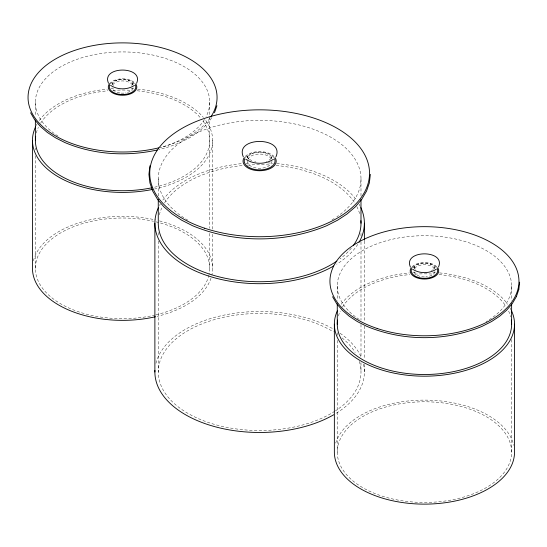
<?xml version="1.0" encoding="UTF-8"?>
<svg xmlns="http://www.w3.org/2000/svg" width="547" height="547" viewBox="0 0 547 547"><rect width="100%" height="100%" fill="white"/><g stroke="black" fill="none" stroke-linecap="round" stroke-linejoin="round"><path stroke-width="0.41" stroke-dasharray="2.73 2.05" d="M211.627 117.708L210.335 119.896L204.715 126.439L197.823 132.395L189.638 137.782L180.202 142.555L169.905 146.528L158.794 149.693M131.69 85.462L133.085 83.725L132.716 84.45L132.859 82.925L132.989 83.746L131.69 81.954L128.313 80.238L128.709 80.375L122.549 79.418L116.395 80.375L116.791 80.238L113.414 81.954L112.114 83.746L112.244 82.925L112.381 84.45L112.019 83.725L113.414 85.462M433.586 269.247L434.981 267.504L434.619 268.228L434.756 266.704L434.981 267.476L433.586 265.733L430.209 264.023L430.605 264.153L424.451 263.203L418.291 264.153L418.687 264.023L415.31 265.733L413.915 267.476L414.284 266.751L414.284 268.228L413.915 267.504L415.31 269.247M269.103 160.107L271.23 158.507L270.615 159.088L271.88 157.324L271.456 158.165L271.613 156.394L271.763 157.351L270.252 155.266L265.11 152.948L257.76 152.394L252.475 153.427L252.933 153.276L248.037 156.107L248.646 155.519L247.381 157.29L247.812 156.449L247.647 158.22L247.497 157.256L248.646 159.088L248.037 158.507L252.933 161.338L252.475 161.18M431.46 270.471L432.595 269.903M266.327 161.338L266.792 161.18M254.745 161.775L255.928 162.008M511.623 286.04L511.623 300.447M511.623 339.53L511.623 452.123A87.171 50.331 0 0 1 380.862 495.705A87.171 50.331 0 0 1 380.862 408.534A87.171 50.331 0 0 1 511.623 452.123M364.384 241.07L364.384 321.834M364.384 326.087L364.384 359.242M364.384 364.343L364.384 371.994M360.993 178.876L360.993 195.929M360.993 233.419L360.993 235.969M360.993 241.918L360.993 320.132M360.993 324.385L360.993 356.692M360.993 362.64L360.993 371.994M337.273 286.04L337.273 300.447M337.273 332.706L337.273 335.263M337.273 340.378L337.273 452.123M212.639 140.394L212.639 229.104M212.639 234.219L212.639 268.338M209.727 102.262L209.727 115.82M209.727 116.668L209.727 228.249M209.727 233.371L209.727 268.338M158.268 178.876L158.268 195.929M158.268 232.571L158.268 235.121M158.268 241.07L158.268 371.994M35.377 102.262L35.377 115.82M35.377 148.066L35.377 149.775M35.377 155.745L35.377 268.338M359.297 361.328A101.366 58.522 0 0 1 335.502 410.804M334.819 411.241A101.366 58.522 0 0 1 189.659 414.339A101.366 58.522 0 0 1 188.195 330.477A101.366 58.522 0 0 1 333.438 331.879M342.025 337.902A101.366 58.522 0 0 1 355.181 352.459M271.968 161.167A12.335 7.118 0 0 1 259.634 168.291A12.335 7.118 0 0 1 247.299 161.167M247.716 159.327A12.335 7.118 0 0 1 259.634 154.049A12.335 7.118 0 0 1 271.544 159.327M245.398 157.591A15.405 8.896 0 0 1 259.634 152.1A15.405 8.896 0 0 1 273.862 157.591M187.956 220.256A101.366 58.522 0 0 1 186.055 138.623A101.366 58.522 0 0 1 327.352 135.335A101.366 58.522 0 0 1 336.843 216.797M334.135 218.561A101.366 58.522 0 0 1 332.022 219.839M245.268 156.38A16.581 9.572 0 0 1 273.992 156.38M351.331 248.16A101.366 58.522 0 0 1 340.049 258.84M159.314 214.821A101.366 58.522 0 0 1 161.721 208.072M164.531 202.958A101.366 58.522 0 0 1 243.121 165.474M247.223 165.132A101.366 58.522 0 0 1 271.216 165.078M276.139 165.474A101.366 58.522 0 0 1 354.729 202.958M356.822 206.595A101.366 58.522 0 0 1 359.748 214.062M363.488 364.097A104.75 60.478 0 0 1 335.899 413.45M155.963 363.317A104.75 60.478 0 0 1 226.608 314.6A104.75 60.478 0 0 1 333.704 329.232M340.104 333.28A104.75 60.478 0 0 1 361.485 357.875M357.779 244.352A104.75 60.478 0 0 1 336.624 264.228M159.485 205.494A104.75 60.478 0 0 1 160.244 204.12M162.856 200.072A104.75 60.478 0 0 1 242.574 163.546M245.959 163.259A104.75 60.478 0 0 1 250.765 162.958M267.688 162.917A104.75 60.478 0 0 1 273.302 163.259M276.693 163.546A104.75 60.478 0 0 1 356.412 200.072M359.023 204.12A104.75 60.478 0 0 1 360.487 206.875M434.968 271.613A10.605 6.126 0 0 1 425.833 276.885M424.451 276.932A10.605 6.126 0 0 1 413.929 271.613M414.647 268.468A10.605 6.126 0 0 1 424.451 264.686A10.605 6.126 0 0 1 434.25 268.468M412.206 267.736A13.251 7.651 0 0 1 424.451 263.011A13.251 7.651 0 0 1 436.691 267.736M359.249 319.448A87.171 50.331 0 0 1 365.3 249.07A87.171 50.331 0 0 1 487.302 251.169A87.171 50.331 0 0 1 486.092 321.629M412.096 266.697A14.263 8.232 0 0 1 436.8 266.697M338.436 315.975A87.171 50.331 0 0 1 340.248 311.147M342.531 306.956A87.171 50.331 0 0 1 409.847 274.553M414.688 274.163A87.171 50.331 0 0 1 434.209 274.163M439.05 274.553A87.171 50.331 0 0 1 505.92 306.272M508.648 311.147A87.171 50.331 0 0 1 510.679 316.788M335.728 443.091A90.084 52.013 0 0 1 426.414 400.124A90.084 52.013 0 0 1 513.763 445.333M341.219 304.269A90.084 52.013 0 0 1 409.361 272.898M412.691 272.611A90.084 52.013 0 0 1 416.035 272.392M432.862 272.392A90.084 52.013 0 0 1 435.371 272.55M439.535 272.898A90.084 52.013 0 0 1 507.678 304.269M509.961 307.817A90.084 52.013 0 0 1 511.466 310.71M155.909 221.843A87.171 50.331 0 0 1 209.152 274.095M208.981 274.909A87.171 50.331 0 0 1 155.909 314.84M155.102 315.031A87.171 50.331 0 0 1 35.384 268.844A87.171 50.331 0 0 1 153.468 221.282M133.071 87.828A10.605 6.126 0 0 1 125.297 92.942M123.937 93.099A10.605 6.126 0 0 1 121.167 93.099M119.807 92.942A10.605 6.126 0 0 1 112.032 87.828M112.75 84.682A10.605 6.126 0 0 1 122.549 80.908A10.605 6.126 0 0 1 132.353 84.682M110.309 83.951A13.251 7.651 0 0 1 122.549 79.233A13.251 7.651 0 0 1 134.794 83.951M58.05 136.114A87.171 50.331 0 0 1 103.233 53.182A87.171 50.331 0 0 1 206.062 116.696M204.469 119.472A87.171 50.331 0 0 1 160.715 147.512M109.379 83.876A14.263 8.232 0 0 1 121.619 78.816A14.263 8.232 0 0 1 134.904 82.912M209.863 118.323A94.508 54.563 0 0 1 160.339 147.458M203.087 121.133A87.171 50.331 0 0 1 153.468 187.45M36.321 133.01A87.171 50.331 0 0 1 38.352 127.369M40.635 123.178A87.171 50.331 0 0 1 107.95 90.775M112.791 90.378A87.171 50.331 0 0 1 132.312 90.378M137.153 90.775A87.171 50.331 0 0 1 200.735 118.131M159.519 220.913A90.084 52.013 0 0 1 211.867 275.127M211.033 278.115A90.084 52.013 0 0 1 157.023 316.392M33.415 260.803A90.084 52.013 0 0 1 155.464 219.928M205.781 120.49A90.084 52.013 0 0 1 154.678 188.982M36.252 125.475A90.084 52.013 0 0 1 37.039 124.032M39.322 120.49A90.084 52.013 0 0 1 107.465 89.113M110.795 88.826A90.084 52.013 0 0 1 114.138 88.607M130.965 88.607A90.084 52.013 0 0 1 134.309 88.826M137.639 89.113A90.084 52.013 0 0 1 203.347 117.386M132.948 83.705L132.859 84.491L132.989 83.67M247.647 156.394L247.545 157.304L247.647 156.394M414.141 266.704L414.052 267.49L414.141 266.704"/><path stroke-width="0.82" d="M149.905 165.789L148.934 174.343L149.905 182.903L152.798 191.3L157.563 199.382L163.95 206.862L172.107 213.918L181.625 220.181L192.592 225.733C234.889 243.285 284.378 243.285 326.668 225.733L337.636 220.181L347.154 213.918L355.311 206.862L361.704 199.382L366.538 191.101L369.362 182.903L370.333 174.343M518.836 289.315L519.65 282.143M214.486 112.771L216.92 105.721M516.389 296.556L518.816 289.507M136.593 83.267C144.408 65.674 100.696 65.674 108.511 83.267M275.955 156.791C285.049 136.333 234.219 136.333 243.306 156.791M438.489 267.052C446.304 249.453 402.592 249.453 410.407 267.052M516.327 296.727L512.231 303.674L506.611 310.217L499.719 316.18L491.534 321.568L482.098 326.34C445.73 341.431 403.166 341.431 366.798 326.34L357.362 321.568L349.177 316.18L342.285 310.217L336.665 303.674L332.569 296.727M134.473 85.38C127.506 89.988 117.598 89.988 110.631 85.38M273.493 159.252C265.398 164.613 253.87 164.613 245.767 159.252M436.369 269.165C429.402 273.773 419.494 273.773 412.527 269.165M157.119 150.022C126.589 156.688 93.81 154.78 64.902 142.555L55.466 137.782L47.281 132.395L40.389 126.439L34.769 119.896L30.611 112.771M514.536 324.173L514.536 452.123A90.084 52.013 0 0 1 424.451 504.129A90.084 52.013 0 0 1 334.361 452.123L334.361 324.173M511.623 303.838L511.623 324.173M364.384 223.217L364.384 240.222M360.993 199.34L360.993 223.217M337.273 303.838L337.273 324.173M158.268 199.34L158.268 223.217A101.366 58.522 0 0 0 224.646 278.143A101.366 58.522 0 0 0 336.843 261.131M154.883 223.217L154.883 371.994M35.377 120.053L35.377 140.394M32.464 140.394L32.464 268.338A90.084 52.013 0 0 0 155.464 316.754M274.512 158.692A15.405 8.896 0 0 1 259.634 169.891A15.405 8.896 0 0 1 244.748 158.692M274.95 157.502A16.581 9.572 0 0 1 259.634 170.739A16.581 9.572 0 0 1 244.311 157.502M360.897 220.667A101.366 58.522 0 0 1 353.28 245.61M333.704 414.756A104.75 60.478 0 0 1 218.28 427.563A104.75 60.478 0 0 1 154.917 370.415M360.815 207.566A104.75 60.478 0 0 1 359.023 242.314M333.704 265.979A104.75 60.478 0 0 1 207.258 275.592A104.75 60.478 0 0 1 158.452 207.566M437.244 268.68A13.251 7.651 0 0 1 424.451 278.314A13.251 7.651 0 0 1 411.652 268.68M437.621 267.661A14.263 8.232 0 0 1 424.451 279.045A14.263 8.232 0 0 1 411.276 267.661M511.329 320.057A87.171 50.331 0 0 1 424.451 374.504A87.171 50.331 0 0 1 337.567 320.057M511.466 310.71A90.084 52.013 0 0 1 424.451 376.186A90.084 52.013 0 0 1 337.431 310.71M135.348 84.901A13.251 7.651 0 0 1 122.549 94.528A13.251 7.651 0 0 1 109.756 84.901M158.719 147.854A94.508 54.563 0 0 1 28.964 105.038A94.508 54.563 0 0 1 133.249 43.234A94.508 54.563 0 0 1 210.78 117.003M135.724 83.876A14.263 8.232 0 0 1 122.549 95.26A14.263 8.232 0 0 1 109.379 83.876M151.82 187.799A87.171 50.331 0 0 1 35.671 136.278M152.305 189.481A90.084 52.013 0 0 1 61.278 178.52A90.084 52.013 0 0 1 35.534 126.931M204.687 228.222A109.892 63.445 0 0 0 369.526 173.283A109.892 63.445 0 0 0 204.687 118.337A109.892 63.445 0 0 0 204.687 228.222M377.198 328.48A94.508 54.563 0 0 0 518.953 281.226A94.508 54.563 0 0 0 377.198 233.972A94.508 54.563 0 0 0 377.198 328.48"/></g></svg>
